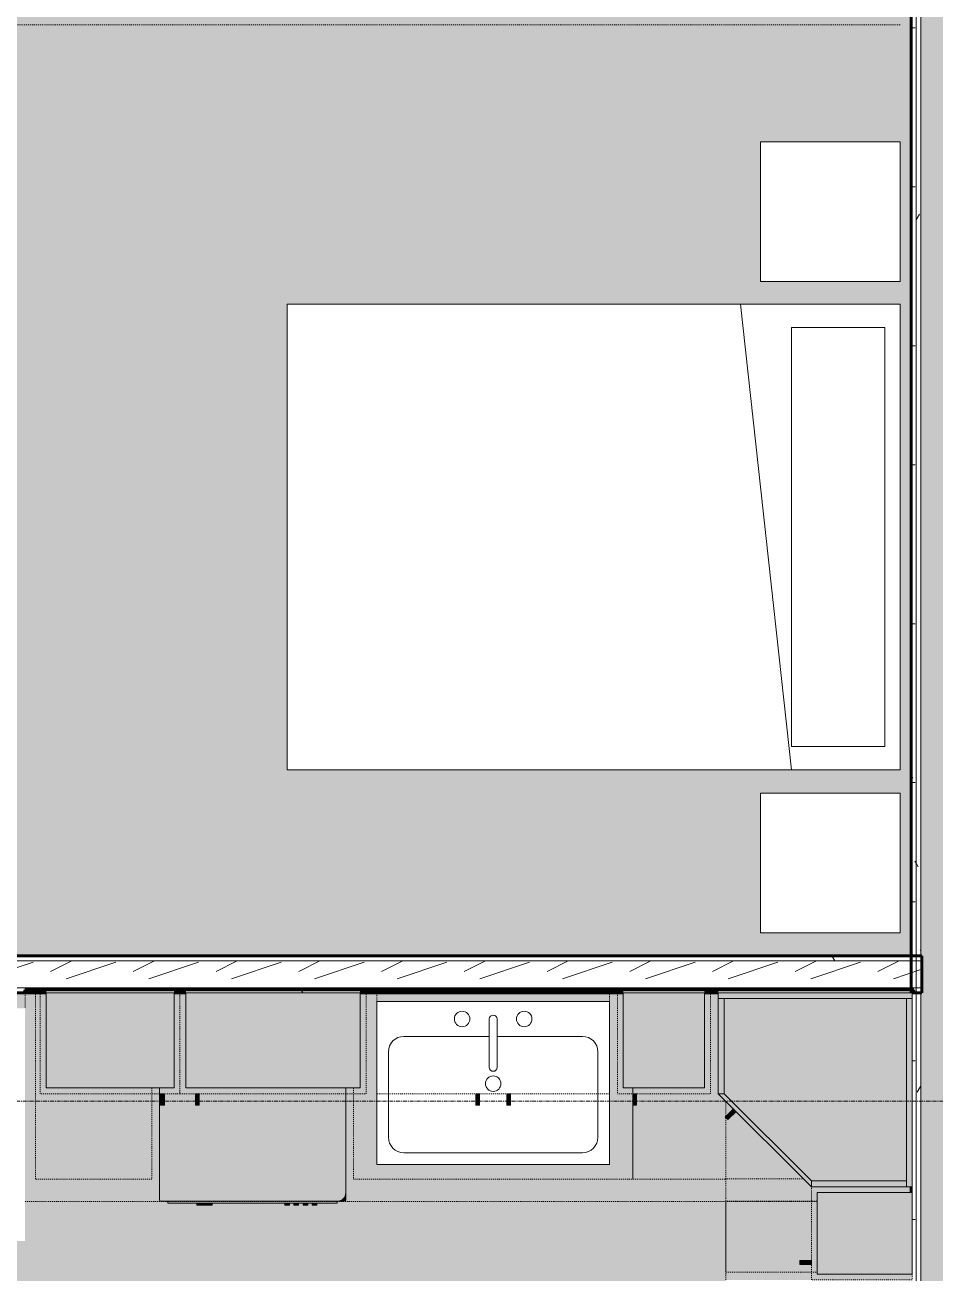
# Model space of a CAD drawing. Header units: inches. Extents: x -4105 to -1989, y 9836 to 11159.
# Drawn here: x -3052.7 to -2935.5, y 10145 to 10305.9 of the extents above; entities that cross this region are included whole.
import ezdxf

# ---------------------------------------------------------------- set-up
doc = ezdxf.new("R2010")
doc.units = ezdxf.units.IN
doc.header["$MEASUREMENT"] = 0
doc.linetypes.add('Dash', pattern=[0.25, 0.125, -0.125])
doc.linetypes.add('Grid Line 1_2_', pattern=[0.875, 0.5, -0.125, 0.125, -0.125])
for name, color, linetype, lineweight in [('0-1', 7, 'Continuous', 5), ('0-2', 7, 'Continuous', 9), ('A-AREA-PATT-3', 7, 'Continuous', 9), ('A-WALL', 113, 'Continuous', 18), ('A-WALL-1', 113, 'Continuous', 60), ('A-WALL-PATT-1', 111, 'Continuous', 9), ('I-FURN', 30, 'Continuous', 9), ('I-FURN-HDLN', 30, 'Dash', 9), ('I-WALL-2', 2, 'Continuous', 60), ('P-SANR-FIXT', 6, 'Continuous', 9), ('Q-CASE', 31, 'Continuous', 9), ('Q-CASE-2', 31, 'Dash', 9), ('Q-CASE-HDLN', 31, 'Dash', 9), ('Q-SPCQ', 91, 'Continuous', 9), ('S-GRID-1', 1, 'Grid Line 1_2_', 9)]:
    doc.layers.add(name, color=color, linetype=linetype, lineweight=lineweight)
pattern_1 = [(0, (0, -1194), (20.48, 5.12), [0.845, -14.515, 0.845, -14.515, -81.92]), (0, (0, -1194), (20.48, 5.12), [-30.72, 0.845, -29.875, 0.845, -14.515, -35.84]), (0, (0, -1194), (20.48, 5.12), [-76.8, 0.845, -9.395, 0.845, -24.755]), (120, (7.68, -1191.44), (-14.67405, 15.1762003), [0.845, -14.515, 0.845, -14.515, -81.92]), (120, (7.68, -1191.44), (-14.67405, 15.1762003), [-30.72, 0.845, -29.875, 0.845, -14.515, -35.84]), (120, (7.68, -1191.44), (-14.67405, 15.1762003), [-76.8, 0.845, -9.395, 0.845, -24.755]), (240, (10.24, -1181.2), (-5.80595, -20.2962003), [0.845, -14.515, 0.845, -14.515, -81.92]), (240, (10.24, -1181.2), (-5.80595, -20.2962003), [-30.72, 0.845, -29.875, 0.845, -14.515, -35.84]), (240, (10.24, -1181.2), (-5.80595, -20.2962003), [-76.8, 0.845, -9.395, 0.845, -24.755])]

# ---------------------------------------------------------------- blocks, each defined once
blk = doc.blocks.new('Bed-Standard - Queen 60_ x 79_-1242961-ENLARGED FLOOR PLAN - 1ST FLOOR PLAN - WEST')
at = {"layer": 'I-FURN'}
for p, q in [((40.69, 37.7), (-19.31, 37.7)), ((-19.31, 37.7), (-19.31, -41.3)), ((40.69, -41.3), (40.69, 37.7)), ((-16.31, 35.7), (-16.31, 23.7)), ((-16.31, 35.7), (37.69, 35.7)), ((37.69, 35.7), (37.69, 23.7)), ((40.69, 23.7), (-19.31, 17.13)), ((-16.31, 23.7), (37.69, 23.7)), ((-19.31, -41.3), (40.69, -41.3))]:
    blk.add_line(p, q, dxfattribs=at)
at = {"layer": 'I-FURN-HDLN'}
for p, q in [((-55.31, 37.7), (-55.31, -77.3)), ((-55.31, -77.3), (64.69, -77.3))]:
    blk.add_line(p, q, dxfattribs=at)
blk = doc.blocks.new('Table-Night Stand - 18_ x 18_ x 24_-1352623-ENLARGED FLOOR PLAN - 1ST FLOOR PLAN - WEST')
at = {"layer": 'I-FURN'}
for p, q in [((18.15, 18), (0.15, 18)), ((0.15, 18), (0.15, 0)), ((18.15, 0), (18.15, 18)), ((0.15, 0), (18.15, 0))]:
    blk.add_line(p, q, dxfattribs=at)
blk = doc.blocks.new('OD_CW_Countertop - OD_CW_Countertop-2218014-ENLARGED FLOOR PLAN - 1ST FLOOR PLAN - WEST')
at = {"layer": 'Q-CASE-HDLN'}
for p, q in [((0.74, 24), (0.74, 22)), ((0.74, -2.88), (102.83, -2.88))]:
    blk.add_line(p, q, dxfattribs=at)
blk = doc.blocks.new('Sink Kitchen-Single - 30_ x 21_-V4-ENLARGED FLOOR PLAN - 1ST FLOOR PLAN - WEST')
at = {"layer": 'P-SANR-FIXT'}
for p, q in [((15.62, 10.59), (-14.38, 10.59)), ((-14.38, 10.59), (-14.38, -10.41)), ((15.62, -10.41), (15.62, 10.59)), ((0.12, 8.34), (0.12, 2.09)), ((1.12, 8.34), (1.12, 2.09)), ((0.12, 6.09), (-10.88, 6.09)), ((12.12, 6.09), (1.12, 6.09)), ((-12.88, 4.09), (-12.88, -6.91)), ((14.12, -6.91), (14.12, 4.09)), ((-10.88, -8.91), (12.12, -8.91)), ((-14.38, -10.41), (15.62, -10.41))]:
    blk.add_line(p, q, dxfattribs=at)
for centre, radius, start, end in [((-3.38, 8.34), 1, 360, 180), ((-3.38, 8.34), 1, 180, 0), ((0.62, 8.34), 0.5, 360, 180), ((4.62, 8.34), 1, 360, 180), ((4.62, 8.34), 1, 180, 360), ((-10.88, 4.09), 2, 90, 180), ((12.12, 4.09), 2, 360, 90), ((0.62, 2.09), 0.5, 180, 0), ((0.62, 0), 1, 360, 180), ((0.62, 0), 1, 180, 0), ((-10.88, -6.91), 2, 180, 270), ((12.12, -6.91), 2, 270, 0)]:
    blk.add_arc(centre, radius, start, end, dxfattribs=at)
blk = doc.blocks.new('Dishwasher_15404 - 34_ counter-V78-ENLARGED FLOOR PLAN - 1ST FLOOR PLAN - WEST')
at = {"layer": 'Q-SPCQ'}
h = blk.add_hatch(color=256, dxfattribs=at)
h.paths.add_polyline_path([(0, 3.38), (0, 1.88), (12.25, 1.88), (12.25, 0), (26.73, 0.01), (26.82, 0.06), (26.87, 0.2), (26.87, 22.93), (26.84, 23.21), (26.68, 23.53), (26.56, 23.69), (26.3, 23.87), (26.08, 23.96), (25.8, 24), (12.25, 24), (12.25, 3.38), (3.63, 3.38)], flags=0)
h.paths.add_polyline_path([(13, 4.63), (13, 5.11), (14.5, 5.11), (14.5, 4.63), (14, 4.63)], flags=0)
h.paths.add_polyline_path([(13, 0.63), (14.5, 0.63), (14.5, 0.14), (13, 0.14)], flags=0)
for points in [[(25.8, 24), (26.08, 23.96), (26.4, 23.81), (26.56, 23.69), (26.73, 23.46), (26.84, 23.21), (26.87, 22.93), (26.87, 23.81), (26.82, 23.94), (26.68, 24), (25.99, 24)], [(26.87, 1.09), (27.12, 1.09), (27.12, 22.91), (26.87, 22.91), (26.87, 8.55)], [(27.12, 19.69), (27.37, 19.69), (27.37, 20.28), (27.12, 20.28)], [(27.12, 18.51), (27.37, 18.51), (27.37, 19.1), (27.12, 19.1)], [(27.12, 17.33), (27.37, 17.33), (27.37, 17.92), (27.12, 17.92)], [(27.12, 16.74), (27.12, 16.15), (27.37, 16.18), (27.37, 16.74)], [(27.12, 6.5), (27.12, 5.81), (27.37, 5.81), (27.37, 6.79), (27.12, 6.79), (27.12, 6.66)], [(27.12, 4.82), (27.37, 4.82), (27.37, 5.81), (27.12, 5.81), (27.12, 4.86)]]:
    blk.add_hatch(color=256, dxfattribs=at).paths.add_polyline_path(points, flags=0)
for p, q in [((25.8, 24), (12.25, 24)), ((26.68, 24), (25.8, 24)), ((26.87, 22.93), (26.87, 23.8)), ((26.87, 0.2), (26.87, 22.93)), ((26.87, 22.91), (27.12, 22.91)), ((27.12, 22.91), (27.12, 1.09)), ((27.37, 20.28), (27.12, 20.28)), ((27.12, 19.69), (27.37, 19.69)), ((27.37, 20.28), (27.37, 19.69)), ((27.37, 19.1), (27.12, 19.1)), ((27.12, 18.51), (27.37, 18.51)), ((27.37, 17.92), (27.12, 17.92)), ((27.37, 19.1), (27.37, 18.51)), ((27.37, 17.92), (27.37, 17.33)), ((27.12, 17.33), (27.37, 17.33)), ((27.37, 16.74), (27.12, 16.74)), ((27.12, 16.15), (27.37, 16.15)), ((27.37, 16.74), (27.37, 16.15)), ((27.37, 6.79), (27.12, 6.79)), ((27.37, 6.79), (27.37, 5.81)), ((27.37, 5.81), (27.37, 4.82)), ((27.12, 4.82), (27.37, 4.82)), ((26.87, 1.09), (27.12, 1.09)), ((12.25, 0), (26.68, 0))]:
    blk.add_line(p, q, dxfattribs=at)
for centre, radius, start, end in [((25.8, 22.93), 1.07, 360, 90), ((26.68, 23.8), 0.197, 0, 90), ((26.68, 0.2), 0.197, 270, 360), ((26.68, 0.2), 0.197, 285, 345)]:
    blk.add_arc(centre, radius, start, end, dxfattribs=at)
blk = doc.blocks.new('OD_CW_Countertop - OD_CW_Countertop-2219388-ENLARGED FLOOR PLAN - 1ST FLOOR PLAN - WEST')
at = {"layer": 'Q-CASE-HDLN'}
for p, q in [((0.74, 11.75), (0.74, 0)), ((0.74, 0), (10.86, 0)), ((34.86, 0), (99.63, 0))]:
    blk.add_line(p, q, dxfattribs=at)
blk = doc.blocks.new('300 Series Wall Hung Cabinet_302 - 30_-2219389-ENLARGED FLOOR PLAN - 1ST FLOOR PLAN - WEST')
at = {"layer": 'Q-CASE'}
for points in [[(-2.25, -15.38), (-2.25, -16.87), (-1.76, -16.87), (-1.76, -15.38)], [(1.75, -15.38), (1.75, -16.87), (2.24, -16.87), (2.24, -15.38)]]:
    blk.add_hatch(color=256, dxfattribs=at).paths.add_polyline_path(points, flags=0)
for p, q in [((-2.25, -15.38), (-1.76, -15.38)), ((-2.25, -15.38), (-2.25, -16.87)), ((-1.76, -16.87), (-1.76, -15.38)), ((1.75, -15.38), (2.24, -15.38)), ((1.75, -15.38), (1.75, -16.87)), ((2.24, -16.87), (2.24, -15.38)), ((-2.25, -16.87), (-1.76, -16.87)), ((1.75, -16.87), (2.24, -16.87))]:
    blk.add_line(p, q, dxfattribs=at)
at = {"layer": 'Q-CASE-2'}
for p, q in [((15, -2.38), (-15, -2.38)), ((-15, -2.38), (-15, -15.38)), ((15, -15.38), (15, -2.38)), ((-15, -15.38), (15, -15.38))]:
    blk.add_line(p, q, dxfattribs=at)
blk = doc.blocks.new('Base Cabinet-Single Door - 12_-2213366-ENLARGED FLOOR PLAN - 1ST FLOOR PLAN - WEST')
at = {"layer": 'Q-CASE-2'}
for p, q in [((-5.26, 24), (-5.26, 16.12)), ((6.74, 24), (-5.26, 24)), ((6.74, 14.5), (6.74, 24)), ((-5.26, 15.91), (-5.26, 14)), ((6.74, 12.25), (6.74, 13))]:
    blk.add_line(p, q, dxfattribs=at)
blk = doc.blocks.new('Base Cabinet-Single Door - 12_-V79-ENLARGED FLOOR PLAN - 1ST FLOOR PLAN - WEST')
at = {"layer": 'Q-CASE-2'}
for p, q in [((-5.26, 24), (-5.26, 12.25)), ((6.74, 24), (-5.26, 24)), ((6.74, 14), (6.74, 24))]:
    blk.add_line(p, q, dxfattribs=at)
blk = doc.blocks.new('Base Cabinet-Double Door _ 1 Drawer - 36_-V80-ENLARGED FLOOR PLAN - 1ST FLOOR PLAN - WEST')
at = {"layer": 'Q-CASE-2'}
for p, q in [((-17.26, 24), (-17.26, 14.5)), ((18.74, 24), (-17.26, 24)), ((18.74, 12.25), (18.74, 24)), ((-17.26, 13), (-17.26, 12.25))]:
    blk.add_line(p, q, dxfattribs=at)
blk = doc.blocks.new('300 Series Wall Hung Cabinet_301 - 24_-2172248-ENLARGED FLOOR PLAN - 1ST FLOOR PLAN - WEST')
at = {"layer": 'Q-CASE'}
for points in [[(11.25, -14.63), (11.25, -2.38), (-11.25, -2.38), (-11.25, -14.63)], [(-9.51, -16.87), (-9.51, -15.38), (-10, -15.38), (-10, -16.87)]]:
    blk.add_hatch(color=256, dxfattribs=at).paths.add_polyline_path(points, flags=0)
for p, q in [((11.25, -2.38), (-11.25, -2.38)), ((-11.25, -2.38), (-11.25, -14.63)), ((11.25, -14.63), (11.25, -2.38)), ((-11.25, -14.63), (11.25, -14.63)), ((-10, -15.38), (-9.51, -15.38)), ((-10, -15.38), (-10, -16.87)), ((-9.51, -16.87), (-9.51, -15.38)), ((-10, -16.87), (-9.51, -16.87))]:
    blk.add_line(p, q, dxfattribs=at)
at = {"layer": 'Q-CASE-2'}
for p, q in [((12, -2.38), (-12, -2.38)), ((-12, -2.38), (-12, -15.38)), ((12, -15.38), (12, -2.38)), ((-12, -15.38), (12, -15.38))]:
    blk.add_line(p, q, dxfattribs=at)
blk = doc.blocks.new('300 Series Wall Hung Cabinet_301 - 18_-2172001-ENLARGED FLOOR PLAN - 1ST FLOOR PLAN - WEST')
at = {"layer": 'Q-CASE'}
for points in [[(-6.51, 15.38), (-6.51, 16.87), (-7, 16.87), (-7, 15.38)], [(8.25, 2.37), (8.25, 14.63), (-8.25, 14.63), (-8.25, 2.37), (1.2, 2.37)]]:
    blk.add_hatch(color=256, dxfattribs=at).paths.add_polyline_path(points, flags=0)
for p, q in [((-6.51, 16.87), (-7, 16.87)), ((-7, 16.87), (-7, 15.38)), ((-6.51, 15.38), (-6.51, 16.87)), ((8.25, 14.63), (-8.25, 14.63)), ((-8.25, 14.63), (-8.25, 2.37)), ((-6.51, 15.38), (-7, 15.38)), ((8.25, 2.37), (8.25, 14.63)), ((-8.25, 2.37), (8.25, 2.37))]:
    blk.add_line(p, q, dxfattribs=at)
at = {"layer": 'Q-CASE-2'}
for p, q in [((-9, 2.37), (-9, 15.38)), ((-9, 15.38), (9, 15.38)), ((9, 15.38), (9, 2.37)), ((9, 2.37), (-9, 2.37))]:
    blk.add_line(p, q, dxfattribs=at)
blk = doc.blocks.new('300 Series Wall Hung Cabinet_301 - 12_-2219390-ENLARGED FLOOR PLAN - 1ST FLOOR PLAN - WEST')
at = {"layer": 'Q-CASE'}
for points in [[(5.25, -2.38), (-5.25, -2.38), (-5.25, -14.63), (5.25, -14.63), (5.25, -3.13)], [(-4, -15.38), (-4, -16.87), (-3.51, -16.87), (-3.51, -15.38)]]:
    blk.add_hatch(color=256, dxfattribs=at).paths.add_polyline_path(points, flags=0)
for p, q in [((5.25, -2.38), (-5.25, -2.38)), ((-5.25, -2.38), (-5.25, -14.63)), ((5.25, -14.63), (5.25, -2.38)), ((-5.25, -14.63), (5.25, -14.63)), ((-4, -15.38), (-3.51, -15.38)), ((-4, -15.38), (-4, -16.87)), ((-3.51, -16.87), (-3.51, -15.38)), ((-4, -16.87), (-3.51, -16.87))]:
    blk.add_line(p, q, dxfattribs=at)
at = {"layer": 'Q-CASE-2'}
for p, q in [((6, -2.38), (-6, -2.38)), ((-6, -2.38), (-6, -15.38)), ((6, -15.38), (6, -2.38)), ((-6, -15.38), (6, -15.38))]:
    blk.add_line(p, q, dxfattribs=at)
blk = doc.blocks.new('308 - 308-2216210-ENLARGED FLOOR PLAN - 1ST FLOOR PLAN - WEST')
at = {"layer": 'Q-CASE'}
for points in [[(-11.25, -2.38), (-12, -2.38), (-12, -3.13), (13, -3.13), (13, -2.38), (0, -2.38)], [(-12, -3.13), (-12, -15.38), (-11.25, -15.38), (-11.25, -3.13)], [(12.25, -3.13), (-11.25, -3.13), (-11.25, -15.38), (0, -26.63), (12.25, -26.63), (12.25, -15.38)], [(12.25, -3.13), (12.25, -27.38), (13, -27.38), (13, -3.13)], [(-11.25, -15.38), (-12, -15.38), (0, -27.38), (0, -26.63)], [(-10.05, -17.33), (-11.11, -18.39), (-10.76, -18.73), (-9.7, -17.67)], [(12.25, -26.63), (0, -26.63), (0, -27.38), (12.25, -27.38)]]:
    blk.add_hatch(color=256, dxfattribs=at).paths.add_polyline_path(points, flags=0)
for p, q in [((13, -2.38), (-12, -2.38)), ((-12, -2.38), (-12, -3.13)), ((-11.25, -3.13), (-12, -3.13)), ((-12, -3.13), (-12, -15.38)), ((-12, -3.13), (13, -3.13)), ((12.25, -3.13), (-11.25, -3.13)), ((-11.25, -3.13), (-11.25, -15.38)), ((-11.25, -15.38), (-11.25, -3.13)), ((12.25, -26.63), (12.25, -3.13)), ((13, -3.13), (12.25, -3.13)), ((12.25, -3.13), (12.25, -27.38)), ((13, -3.13), (13, -2.38)), ((13, -27.38), (13, -3.13)), ((-11.25, -15.38), (-12, -15.38)), ((-12, -15.38), (0, -27.38)), ((-12, -15.38), (-11.25, -15.38)), ((-11.25, -15.38), (0, -26.63)), ((0, -26.63), (-11.25, -15.38)), ((-10.05, -17.33), (-11.11, -18.39)), ((-10.76, -18.73), (-9.7, -17.67)), ((-11.11, -18.39), (-10.76, -18.73)), ((0, -26.63), (12.25, -26.63)), ((0, -27.38), (0, -26.63)), ((12.25, -26.63), (0, -26.63)), ((0, -26.63), (0, -27.38)), ((12.25, -27.38), (12.25, -26.63)), ((0, -27.38), (12.25, -27.38)), ((12.25, -27.38), (13, -27.38))]:
    blk.add_line(p, q, dxfattribs=at)
blk = doc.blocks.new('300 Series Wall Hung Cabinet_301 - 12_-2218017-ENLARGED FLOOR PLAN - 1ST FLOOR PLAN - WEST')
at = {"layer": 'Q-CASE'}
for points in [[(-3.51, 14.69), (-4, 14.69), (-4, 13.19), (-3.51, 13.19)], [(5.25, 4.67), (5.25, 12.44), (-5.25, 12.44), (-5.25, 0.19), (5.25, 0.19), (5.25, 1.74)]]:
    blk.add_hatch(color=256, dxfattribs=at).paths.add_polyline_path(points, flags=0)
for p, q in [((-3.51, 14.69), (-4, 14.69)), ((-4, 14.69), (-4, 13.19)), ((-3.51, 13.19), (-3.51, 14.69)), ((-3.51, 13.19), (-4, 13.19)), ((5.25, 12.44), (-5.25, 12.44)), ((-5.25, 12.44), (-5.25, 0.19)), ((5.25, 0.19), (5.25, 12.44)), ((-5.25, 0.19), (5.25, 0.19))]:
    blk.add_line(p, q, dxfattribs=at)
at = {"layer": 'Q-CASE-2'}
for p, q in [((-6, 0.19), (-6, 13.19)), ((-6, 13.19), (6, 13.19)), ((6, 13.19), (6, 0.19)), ((6, 0.19), (-6, 0.19))]:
    blk.add_line(p, q, dxfattribs=at)
blk = doc.blocks.new('Base Cabinet-Single Door _ Drawer - 15_-2209069-ENLARGED FLOOR PLAN - 1ST FLOOR PLAN - WEST')
at = {"layer": 'Q-CASE-2'}
for p, q in [((-6.76, -24), (-6.76, 0)), ((8.24, -12.25), (8.24, -24)), ((8.24, -24), (-6.76, -24))]:
    blk.add_line(p, q, dxfattribs=at)
blk = doc.blocks.new('CTR - 1st Phase - Unit Layouts_rvt-1-ENLARGED FLOOR PLAN - 1ST FLOOR PLAN - WEST')
at = {"layer": 'A-WALL-PATT-1'}
h = blk.add_hatch(dxfattribs=at)
h.set_pattern_fill('FP_2', color=256, style=0, pattern_type=2)
h.set_pattern_definition([(216.87, (4.265, -1183.338), (31.9871619, 21.32545714), [5.331, -47.981]), (206.565, (10.662, -1186.536), (-10.662476, -10.6620098), [11.921, -11.921]), (198.435, (10.662, -1191.868), (-21.32449365, -10.6625869), [6.744, -26.974])])
h.paths.add_polyline_path([(-2939.15, 10181.79), (-2937.27, 10181.79), (-2937.27, 10185.29), (-3089.11, 10185.29), (-3089.11, 10181.79), (-2939.38, 10181.79)], flags=0)
h = blk.add_hatch(dxfattribs=at)
h.set_pattern_fill('FP_1', color=256, style=0, pattern_type=2)
h.set_pattern_definition(pattern_1)
h.paths.add_polyline_path([(-2939.15, 10185.29), (-2938.52, 10185.3), (-2938.52, 10185.91), (-3060.36, 10185.91), (-3060.36, 10185.29), (-2939.38, 10185.29)], flags=0)
h.paths.add_polyline_path([(-3088.49, 10185.29), (-3063.86, 10185.29), (-3063.86, 10185.91), (-3088.49, 10185.91)], flags=0)
h = blk.add_hatch(dxfattribs=at)
h.set_pattern_fill('FP_1', color=256, style=0, pattern_type=2)
h.set_pattern_definition(pattern_1)
h.paths.add_polyline_path([(-3007.4, 10181.16), (-2938.52, 10181.16), (-2938.52, 10181.79), (-3088.49, 10181.79), (-3088.49, 10181.16), (-3009.52, 10181.16)], flags=0)
at = {"layer": 'A-WALL'}
for p, q in [((-3060.36, 10185.29), (-2937.15, 10185.29)), ((-3088.49, 10181.79), (-2937.15, 10181.79))]:
    blk.add_line(p, q, dxfattribs=at)
at = {"layer": 'A-WALL-1'}
for p, q in [((-2937.15, 10185.91), (-3059.74, 10185.91)), ((-2937.15, 10181.16), (-2937.15, 10185.91)), ((-3088.49, 10181.16), (-3050.02, 10181.16)), ((-2938.21, 10181.54), (-3052.74, 10181.54)), ((-3052.74, 10181.54), (-3052.74, 10181.16)), ((-3052.74, 10181.16), (-3050.02, 10181.16)), ((-3033.52, 10181.16), (-3032.02, 10181.16)), ((-3033.52, 10181.16), (-3032.02, 10181.16)), ((-3009.52, 10181.16), (-2975.65, 10181.16)), ((-3009.52, 10181.16), (-2975.65, 10181.16)), ((-2965.15, 10181.16), (-2963.4, 10181.16)), ((-2965.15, 10181.16), (-2963.4, 10181.16)), ((-2938.4, 10181.16), (-2937.15, 10181.16)), ((-2938.4, 10181.16), (-2938.21, 10181.16)), ((-2938.21, 10181.16), (-2938.21, 10181.54))]:
    blk.add_line(p, q, dxfattribs=at)
at = {"layer": '0-2'}
for name, p, rotation in [('Bed-Standard - Queen 60_ x 79_-1242961-ENLARGED FLOOR PLAN - 1ST FLOOR PLAN - WEST', (-2977.65, 10250.6), 269.9999999999875), ('Table-Night Stand - 18_ x 18_ x 24_-1352623-ENLARGED FLOOR PLAN - 1ST FLOOR PLAN - WEST', (-2957.95, 10290.99), 269.9999999999875), ('Table-Night Stand - 18_ x 18_ x 24_-1352623-ENLARGED FLOOR PLAN - 1ST FLOOR PLAN - WEST', (-2957.95, 10207.06), 269.9999999999831), ('300 Series Wall Hung Cabinet_301 - 18_-2172001-ENLARGED FLOOR PLAN - 1ST FLOOR PLAN - WEST', (-3041.77, 10183.54), 180), ('Dishwasher_15404 - 34_ counter-V78-ENLARGED FLOOR PLAN - 1ST FLOOR PLAN - WEST', (-3035.4, 10181.16), 269.9999999999995), ('Base Cabinet-Double Door _ 1 Drawer - 36_-V80-ENLARGED FLOOR PLAN - 1ST FLOOR PLAN - WEST', (-2991.66, 10181.16), 180), ('Base Cabinet-Single Door - 12_-2213366-ENLARGED FLOOR PLAN - 1ST FLOOR PLAN - WEST', (-2967.66, 10181.16), 180), ('Base Cabinet-Single Door - 12_-V79-ENLARGED FLOOR PLAN - 1ST FLOOR PLAN - WEST', (-2938.4, 10150.43), 90.00000000000378), ('300 Series Wall Hung Cabinet_301 - 12_-2218017-ENLARGED FLOOR PLAN - 1ST FLOOR PLAN - WEST', (-2938.21, 10150.16), 89.99999999999332), ('OD_CW_Countertop - OD_CW_Countertop-2219388-ENLARGED FLOOR PLAN - 1ST FLOOR PLAN - WEST', (-2962.4, 10155.03), 269.9999999999988)]:
    blk.add_blockref(name, p, dxfattribs=dict(at, rotation=rotation))
for name, p in [('OD_CW_Countertop - OD_CW_Countertop-2218014-ENLARGED FLOOR PLAN - 1ST FLOOR PLAN - WEST', (-3053.47, 10157.16)), ('Base Cabinet-Single Door _ Drawer - 15_-2209069-ENLARGED FLOOR PLAN - 1ST FLOOR PLAN - WEST', (-3044.64, 10181.16)), ('300 Series Wall Hung Cabinet_301 - 24_-2172248-ENLARGED FLOOR PLAN - 1ST FLOOR PLAN - WEST', (-3020.77, 10183.54)), ('300 Series Wall Hung Cabinet_302 - 30_-2219389-ENLARGED FLOOR PLAN - 1ST FLOOR PLAN - WEST', (-2992.4, 10183.54)), ('300 Series Wall Hung Cabinet_301 - 12_-2219390-ENLARGED FLOOR PLAN - 1ST FLOOR PLAN - WEST', (-2970.4, 10183.54)), ('308 - 308-2216210-ENLARGED FLOOR PLAN - 1ST FLOOR PLAN - WEST', (-2951.4, 10183.54)), ('Sink Kitchen-Single - 30_ x 21_-V4-ENLARGED FLOOR PLAN - 1ST FLOOR PLAN - WEST', (-2993.02, 10169.45))]:
    blk.add_blockref(name, p, dxfattribs=at)
blk = doc.blocks.new('CTR - 1st Phase - Shell_rvt-1-ENLARGED FLOOR PLAN - 1ST FLOOR PLAN - WEST')
at = {"layer": 'S-GRID-1'}
blk.add_line((-1989.4, 10167.19), (-4072.56, 10167.19), dxfattribs=at)

msp = doc.modelspace()

# ---------------------------------------------------------------- block references
at = {"layer": '0-1'}
msp.add_blockref('CTR - 1st Phase - Unit Layouts_rvt-1-ENLARGED FLOOR PLAN - 1ST FLOOR PLAN - WEST', (0, 0), dxfattribs=at)

# ---------------------------------------------------------------- next in the draw order: hatches: boundary and pattern name
at = {"layer": 'A-AREA-PATT-3'}
h = msp.add_hatch(color=256, dxfattribs=at)
h.paths.add_polyline_path([(-2939.99, 10018.71), (-2938.52, 10018.71), (-2938.52, 10050.65), (-2965.15, 10050.65), (-2965.15, 10050.03), (-2969.9, 10050.03), (-2969.9, 10055.4), (-2938.52, 10055.4), (-2938.52, 10057.91), (-2950.65, 10057.91), (-2950.65, 10071.41), (-2938.52, 10071.41), (-2938.52, 10072.91), (-2950.65, 10072.91), (-2950.65, 10095.41), (-2938.52, 10095.41), (-2938.52, 10096.91), (-2950.65, 10096.91), (-2950.65, 10119.41), (-2938.52, 10119.41), (-2938.52, 10120.16), (-2962.4, 10120.16), (-2962.4, 10144.16), (-2938.52, 10144.16), (-2938.52, 10144.91), (-2950.65, 10144.91), (-2950.65, 10155.41), (-2938.52, 10155.41), (-2938.52, 10156.16), (-2951.4, 10156.16), (-2961.1, 10165.87), (-2962.16, 10164.81), (-2962.5, 10165.15), (-2961.44, 10166.21), (-2963.4, 10168.16), (-2963.4, 10181.16), (-2965.15, 10181.16), (-2965.15, 10168.91), (-2975.65, 10168.91), (-2975.65, 10181.16), (-3009.52, 10181.16), (-3009.52, 10168.91), (-3011.4, 10168.91), (-3011.42, 10154.43), (-3011.45, 10154.35), (-3011.59, 10154.29), (-3012.49, 10154.27), (-3012.49, 10154.04), (-3015.11, 10154.04), (-3015.11, 10153.79), (-3015.7, 10153.79), (-3015.71, 10154.04), (-3016.29, 10154.04), (-3016.29, 10153.79), (-3016.89, 10153.79), (-3016.89, 10154.04), (-3017.48, 10154.04), (-3017.48, 10153.79), (-3018.07, 10153.79), (-3018.07, 10154.04), (-3018.66, 10154.04), (-3018.66, 10153.79), (-3019.25, 10153.79), (-3019.25, 10154.04), (-3028.6, 10154.04), (-3028.6, 10153.79), (-3030.57, 10153.79), (-3030.57, 10154.04), (-3034.3, 10154.04), (-3034.3, 10154.29), (-3035.25, 10154.3), (-3035.34, 10154.35), (-3035.4, 10154.49), (-3035.4, 10168.91), (-3050.02, 10168.91), (-3050.02, 10181.16), (-3088.49, 10181.16), (-3088.49, 10179.16), (-3052.74, 10179.16), (-3052.74, 10149.16), (-3088.49, 10149.16), (-3088.49, 10157.16), (-3093.24, 10157.16), (-3093.24, 10266.57), (-3071.55, 10266.57), (-3071.55, 10267.91), (-3073.5, 10267.91), (-3073.52, 10266.91), (-3074.75, 10266.91), (-3074.75, 10267.91), (-3075.02, 10267.91), (-3075.02, 10269.41), (-3074.75, 10269.41), (-3074.75, 10307.81), (-3075, 10307.81), (-3075, 10310.15), (-3075.17, 10310.15), (-3075.17, 10310.36), (-3075.25, 10310.39), (-3075.25, 10310.74), (-3075.5, 10310.71), (-3075.5, 10308.53), (-3075.75, 10308.55), (-3075.75, 10311.55), (-3075.5, 10311.53), (-3075.5, 10311.22), (-3075.25, 10311.22), (-3075.25, 10311.6), (-3075.17, 10311.6), (-3075.17, 10311.65), (-3075, 10311.65), (-3075, 10339.97), (-3075.17, 10339.97), (-3075.17, 10341.47), (-3075, 10341.47), (-3075, 10343.81), (-3074.75, 10343.81), (-3074.75, 10345.41), (-3075.02, 10345.41), (-3075.02, 10346.91), (-3074.75, 10346.91), (-3074.72, 10347.91), (-3073.5, 10347.91), (-3073.5, 10346.91), (-3071.55, 10346.91), (-3071.55, 10355.19), (-3095.12, 10355.19), (-3095.12, 10357.13), (-3095.75, 10357.13), (-3095.75, 10358.19), (-3130.5, 10358.19), (-3130.5, 10357.13), (-3131.12, 10357.13), (-3131.12, 10355.19), (-3134.12, 10355.19), (-3134.12, 10050.99), (-3133.02, 10050.99), (-3133.02, 10046.24), (-3134.12, 10046.24), (-3134.12, 10018.71), (-3101.72, 10018.71), (-3101.72, 10046.24), (-3103.02, 10046.24), (-3103.02, 10050.99), (-3101.57, 10050.99), (-3101.57, 10110.99), (-3071.57, 10110.99), (-3071.57, 10050.99), (-3096.97, 10050.99), (-3096.97, 10018.71), (-2969.9, 10018.71), (-2969.9, 10020.03), (-2965.15, 10020.03), (-2965.15, 10018.71), (-2946.49, 10018.71)], flags=0)
h.paths.add_polyline_path([(-3103.77, 10019.09), (-3131.77, 10019.09), (-3131.77, 10044.34), (-3130.77, 10044.34), (-3130.76, 10044.84), (-3130.02, 10044.84), (-3130.02, 10044.34), (-3113.77, 10044.34), (-3113.76, 10044.84), (-3113.27, 10044.84), (-3113.27, 10044.34), (-3103.77, 10044.34), (-3103.77, 10020.09)], flags=0)
h.paths.add_polyline_path([(-2946.49, 10022.03), (-2965.99, 10022.03), (-2965.99, 10047.03), (-2939.99, 10047.03), (-2939.99, 10022.03)], flags=0)
h.paths.add_polyline_path([(-3030.98, 10029.62), (-3055.93, 10029.62), (-3055.93, 10035.62), (-3056.93, 10035.62), (-3056.93, 10107.62), (-3055.93, 10107.62), (-3055.93, 10113.62), (-3020.93, 10113.62), (-3020.93, 10029.62), (-3028.43, 10029.62)], flags=0)
h.paths.add_polyline_path([(-3122.59, 10057.48), (-3133.7, 10057.48), (-3133.7, 10129.48), (-3117.57, 10129.48), (-3117.57, 10128.82), (-3117.54, 10128.79), (-3117.54, 10128.33), (-3117.57, 10128.33), (-3117.57, 10113.14), (-3117.54, 10113.14), (-3117.54, 10112.14), (-3117.57, 10112.14), (-3117.57, 10111.48), (-3121.57, 10111.48), (-3121.57, 10075.48), (-3117.57, 10075.48), (-3117.57, 10074.82), (-3117.54, 10074.82), (-3117.54, 10073.82), (-3117.57, 10073.82), (-3117.57, 10058.63), (-3117.54, 10058.63), (-3117.54, 10058.14), (-3117.57, 10058.14), (-3117.57, 10057.48), (-3121.57, 10057.48)], flags=0)
h.paths.add_polyline_path([(-2951.4, 10069.68), (-2952.9, 10069.68), (-2952.9, 10070.16), (-2951.4, 10070.16)], flags=0)
h.paths.add_polyline_path([(-2952.9, 10093.68), (-2952.9, 10094.16), (-2951.4, 10094.16), (-2951.4, 10093.68), (-2952.4, 10093.68)], flags=0)
h.paths.add_polyline_path([(-2951.4, 10117.68), (-2952.9, 10117.68), (-2952.9, 10118.16), (-2951.4, 10118.16)], flags=0)
h.paths.add_polyline_path([(-2952.9, 10146.16), (-2952.9, 10146.65), (-2951.4, 10146.65), (-2951.4, 10146.16), (-2952.4, 10146.16)], flags=0)
h.paths.add_polyline_path([(-3007.4, 10159.04), (-3007.4, 10180.04), (-2977.4, 10180.04), (-2977.4, 10159.04), (-3000.45, 10159.04)], flags=0)
h.paths.add_polyline_path([(-2974.4, 10166.67), (-2974.4, 10168.16), (-2973.91, 10168.16), (-2973.91, 10166.67)], flags=0)
h.paths.add_polyline_path([(-3030.98, 10185.91), (-2938.52, 10185.91), (-2938.52, 10308.91), (-3022.98, 10308.91), (-3022.98, 10309.79), (-2986.98, 10309.79), (-2986.98, 10312.79), (-3022.98, 10312.79), (-3022.98, 10313.66), (-2938.52, 10313.66), (-2938.52, 10349.65), (-2974.4, 10349.65), (-2974.4, 10354.78), (-2969.65, 10354.78), (-2969.65, 10354.4), (-2938.52, 10354.4), (-2938.52, 10376.14), (-2969.65, 10376.14), (-2969.65, 10374.78), (-2974.4, 10374.78), (-2974.4, 10376.14), (-2980.42, 10376.14), (-2980.42, 10369.19), (-2980.55, 10368.22), (-2980.92, 10367.33), (-2981.51, 10366.55), (-2982.28, 10365.96), (-2983.18, 10365.59), (-2984.22, 10365.46), (-2985.54, 10365.46), (-2985.18, 10362.43), (-2984, 10361.44), (-2983.43, 10360.44), (-2983.16, 10359.44), (-2982.98, 10358.43), (-2982.9, 10357.44), (-2983.07, 10355.45), (-2983.61, 10353.44), (-2984.34, 10351.44), (-2985.35, 10349.33), (-2986.66, 10347.44), (-2987.66, 10346.44), (-2988.52, 10345.94), (-2989.9, 10345.44), (-2990.9, 10345.44), (-2992.27, 10345.94), (-2993.14, 10346.44), (-2994.14, 10347.44), (-2995.52, 10349.44), (-2996.46, 10351.44), (-2997.19, 10353.44), (-2997.72, 10355.45), (-2997.9, 10357.44), (-2997.81, 10358.43), (-2997.63, 10359.44), (-2997.37, 10360.44), (-2996.8, 10361.44), (-2995.61, 10362.44), (-2995.26, 10365.46), (-2996.65, 10365.46), (-2997.61, 10365.59), (-2998.51, 10365.96), (-2999.28, 10366.55), (-2999.87, 10367.33), (-3000.25, 10368.22), (-3000.37, 10369.19), (-3000.37, 10376.14), (-3008.4, 10376.14), (-3008.4, 10352.91), (-3066.8, 10352.91), (-3066.8, 10313.66), (-3056.98, 10313.66), (-3056.98, 10308.91), (-3066.8, 10308.91), (-3066.8, 10305.91), (-3071.55, 10305.91), (-3071.55, 10345.41), (-3073.5, 10345.41), (-3073.5, 10343.81), (-3073.25, 10343.81), (-3073.25, 10307.81), (-3073.5, 10307.81), (-3073.5, 10269.41), (-3071.55, 10269.41), (-3071.55, 10269.91), (-3066.8, 10269.91), (-3066.8, 10266.57), (-3059.74, 10266.57), (-3059.74, 10256.73), (-3058.99, 10256.73), (-3058.99, 10254.23), (-3059.74, 10254.23), (-3059.74, 10222.98), (-3061.11, 10222.98), (-3061.11, 10193.98), (-3059.74, 10193.98), (-3059.74, 10193.73), (-3058.99, 10193.73), (-3058.99, 10191.23), (-3059.74, 10191.23), (-3059.74, 10185.91), (-3035.4, 10185.91)], flags=0)
h.paths.add_polyline_path([(-3064.49, 10185.91), (-3064.49, 10191.23), (-3065.24, 10191.23), (-3065.24, 10193.73), (-3064.49, 10193.73), (-3064.49, 10193.98), (-3062.49, 10193.98), (-3062.49, 10224.98), (-3061.11, 10224.98), (-3061.11, 10253.98), (-3064.49, 10253.98), (-3064.49, 10254.23), (-3065.24, 10254.23), (-3065.24, 10256.73), (-3064.49, 10256.73), (-3064.49, 10261.82), (-3088.49, 10261.82), (-3088.49, 10185.91), (-3065.24, 10185.91)], flags=0)
h.paths.add_polyline_path([(-2939.95, 10188.91), (-2957.95, 10188.91), (-2957.95, 10206.91), (-2939.95, 10206.91), (-2939.95, 10197)], flags=0)
h.paths.add_polyline_path([(-3011.4, 10209.91), (-3018.95, 10209.91), (-3018.95, 10269.91), (-2939.95, 10269.91), (-2939.95, 10209.91), (-2969.91, 10209.91)], flags=0)
h.paths.add_polyline_path([(-2939.95, 10272.85), (-2957.95, 10272.85), (-2957.95, 10290.85), (-2939.95, 10290.85)], flags=0)
h.paths.add_polyline_path([(-3129.37, 10319.19), (-3131.12, 10319.19), (-3131.12, 10355.19), (-3129.37, 10355.19), (-3129.37, 10349.33)], flags=0)
at = {"layer": 'A-WALL-PATT-1'}
h = msp.add_hatch(dxfattribs=at)
h.set_pattern_fill('FP_1', color=256, style=0, pattern_type=2)
h.set_pattern_definition(pattern_1)
h.paths.add_polyline_path([(-2937.27, 10018.09), (-2937.27, 10181.79), (-2937.9, 10181.79), (-2937.9, 10018.09)], flags=0)
h.paths.add_polyline_path([(-2937.61, 10185.29), (-2937.27, 10185.29), (-2937.27, 10376.76), (-2937.9, 10376.76), (-2937.9, 10185.29)], flags=0)
h = msp.add_hatch(dxfattribs=at)
h.set_pattern_fill('FP_13', color=256, style=0, pattern_type=2)
h.set_pattern_definition([(161.57, (0.32, -1193.68), (-2.560496185, -0.000537386), [0, -18.214, 2.022, 0]), (18.43, (-0.32, -1193.68), (-2.560496185, 0.000537386), [0, -18.214, 2.022, 0]), (108.43, (0.32, -1193.68), (1.27922091, -6.400876726), [6.07, -14.166]), (71.57, (-0.32, -1193.68), (1.27922091, 6.400876726), [6.07, -14.166])])
h.paths.add_polyline_path([(-2937.27, 10018.09), (-2933.77, 10018.09), (-2933.77, 10377.39), (-2937.27, 10377.39), (-2937.27, 10018.58)], flags=0)
h = msp.add_hatch(dxfattribs=at)
h.set_pattern_fill('FP_1', color=256, style=0, pattern_type=2)
h.set_pattern_definition(pattern_1)
h.paths.add_polyline_path([(-2937.9, 10018.09), (-2937.9, 10181.79), (-2938.52, 10181.79), (-2938.52, 10181.16), (-2938.4, 10181.16), (-2938.4, 10156.16), (-2938.52, 10156.16), (-2938.52, 10155.41), (-2938.4, 10155.41), (-2938.4, 10144.91), (-2938.52, 10144.91), (-2938.52, 10119.41), (-2938.4, 10119.41), (-2938.4, 10096.91), (-2938.52, 10096.91), (-2938.52, 10095.41), (-2938.4, 10095.41), (-2938.4, 10072.91), (-2938.52, 10072.91), (-2938.52, 10071.41), (-2938.4, 10071.41), (-2938.4, 10057.91), (-2938.52, 10057.91), (-2938.52, 10018.09)], flags=0)
h.paths.add_polyline_path([(-2938.52, 10185.29), (-2937.9, 10185.29), (-2937.9, 10376.14), (-2938.52, 10376.14), (-2938.52, 10197.29)], flags=0)

# ---------------------------------------------------------------- next in the draw order: linework, layer by layer
at = {"layer": 'A-WALL'}
for p, q in [((-2937.9, 10018.09), (-2937.9, 10376.76)), ((-2937.27, 10018.09), (-2937.27, 10377.39))]:
    msp.add_line(p, q, dxfattribs=at)
at = {"layer": 'I-WALL-2'}
for p, q in [((-2938.52, 10376.14), (-2938.52, 10181.16)), ((-2938.52, 10156.16), (-2938.52, 10155.41))]:
    msp.add_line(p, q, dxfattribs=at)

# ---------------------------------------------------------------- next in the draw order: block references
at = {"layer": '0-1'}
msp.add_blockref('CTR - 1st Phase - Shell_rvt-1-ENLARGED FLOOR PLAN - 1ST FLOOR PLAN - WEST', (0, 0), dxfattribs=at)

doc.saveas('drawing.dxf')
